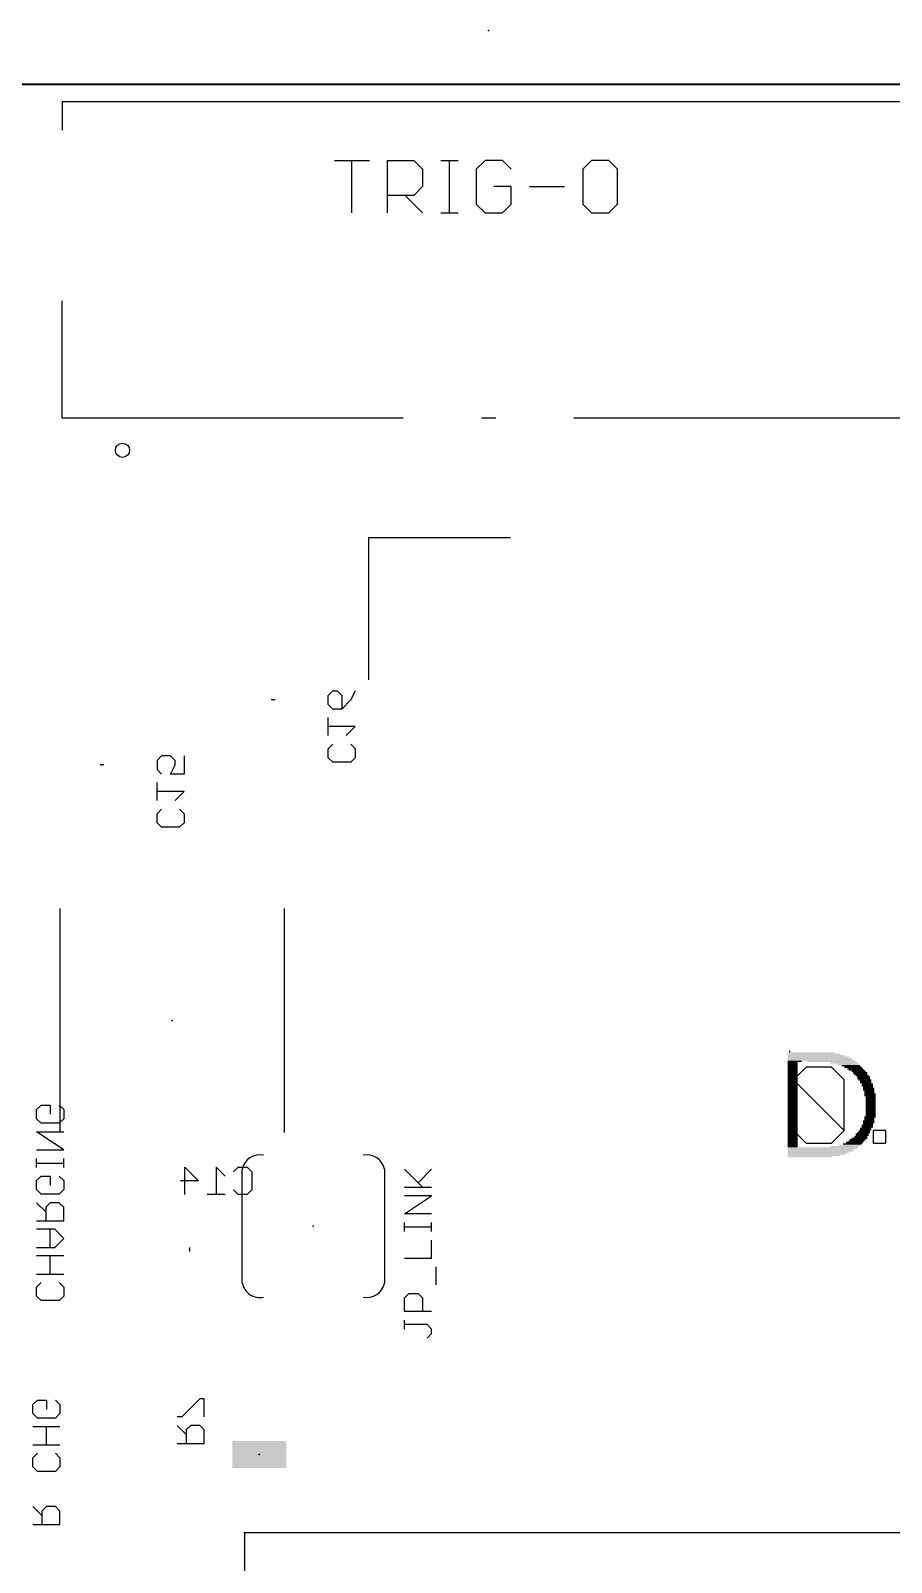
# Model space of a CAD drawing. Extents: x -57.1 to 14, y -1.3 to 47.3.
# Drawn here: x -36.62 to -24.51, y 23.66 to 45.2 of the extents above; entities that cross this region are included whole.
import ezdxf

# ---------------------------------------------------------------- set-up
doc = ezdxf.new("R2010")
doc.units = 0
for name, color, linetype in [('20', 7, 'CONTINUOUS'), ('21', 53, 'CONTINUOUS'), ('22', 53, 'CONTINUOUS'), ('23', 7, 'CONTINUOUS'), ('24', 7, 'CONTINUOUS'), ('25', 253, 'CONTINUOUS'), ('26', 253, 'CONTINUOUS')]:
    doc.layers.add(name, color=color, linetype=linetype)

# ---------------------------------------------------------------- blocks, each defined once
blk = doc.blocks.new('RECT')
blk.add_solid([(-0.5, -0.5), (0.5, -0.5), (-0.5, 0.5), (0.5, 0.5)])

msp = doc.modelspace()

# ---------------------------------------------------------------- linework, layer by layer
at = {"layer": '20'}
msp.add_line((-57.15, 44.45), (13.97, 44.45), dxfattribs=at)
at = {"layer": '21'}
for p, q in [((13.96, 44.44), (-57.14, 44.44)), ((-33.64, 27.59), (-33.64, 29.19)), ((-31.64, 29.19), (-31.64, 27.59)), ((-33.61, 24.08), (-33.61, 4.08)), ((-17.61, 24.08), (-33.61, 24.08))]:
    msp.add_line(p, q, dxfattribs=at)
for centre, start, end in [((-33.39, 29.14), 78.6901, 168.6901), ((-31.89, 29.14), 11.3099, 101.3099), ((-33.39, 27.64), 191.3099, 281.3099), ((-31.89, 27.64), 258.6901, 348.6901)]:
    msp.add_arc(centre, 0.255, start, end, dxfattribs=at)
at = {"layer": '22'}
for p, q in [((-24.174, 44.2), (-36.174, 44.2)), ((-36.174, 44.2), (-36.174, 43.8)), ((-36.174, 39.75), (-36.174, 41.4)), ((-31.374, 39.75), (-36.174, 39.75)), ((-30.074, 39.75), (-30.274, 39.75)), ((-24.174, 39.75), (-28.974, 39.75)), ((-29.866, 38.07), (-31.866, 38.07)), ((-31.866, 38.07), (-31.866, 36.07)), ((-33.1781, 35.789), (-33.2339, 35.789)), ((-35.5851, 34.875), (-35.6409, 34.875)), ((-36.1998, 29.7082), (-36.1998, 32.8578)), ((-33.0502, 32.8578), (-33.0502, 29.7082)), ((-34.383, 28.0899), (-34.383, 28.0341))]:
    msp.add_line(p, q, dxfattribs=at)
msp.add_circle((-35.324, 39.3), 0.1, dxfattribs=at)
at = {"layer": '23'}
for p in [(-32.64, 28.39), (-33.61, 24.08)]:
    msp.add_point(p, dxfattribs=at)
at = {"layer": '24'}
for p in [(-30.174, 45.2), (-33.206, 35.789), (-35.613, 34.875), (-34.625, 31.283), (-34.383, 28.062), (-33.4, 25.18)]:
    msp.add_point(p, dxfattribs=at)
at = {"layer": '25'}
for p, q in [((-32.3429, 43.3753), (-31.8514, 43.3753)), ((-32.0972, 42.6381), (-32.0972, 43.3753)), ((-31.5945, 42.6381), (-31.5945, 43.3753)), ((-31.5945, 43.3753), (-31.2259, 43.3753)), ((-31.2259, 43.3753), (-31.103, 43.2525)), ((-30.8461, 43.3753), (-30.6003, 43.3753)), ((-30.7232, 42.6381), (-30.7232, 43.3753)), ((-30.2243, 43.3753), (-30.3471, 43.2525)), ((-29.9785, 43.3753), (-30.2243, 43.3753)), ((-29.8556, 43.2525), (-29.9785, 43.3753)), ((-28.7274, 43.3753), (-28.8503, 43.2525)), ((-28.4817, 43.3753), (-28.7274, 43.3753)), ((-28.3588, 43.2525), (-28.4817, 43.3753)), ((-31.103, 43.2525), (-31.103, 43.0067)), ((-30.3471, 43.2525), (-30.3471, 42.761)), ((-28.8503, 43.2525), (-28.8503, 42.761)), ((-28.3588, 42.761), (-28.3588, 43.2525)), ((-31.2259, 42.8838), (-31.5945, 42.8838)), ((-31.3487, 42.8838), (-31.103, 42.6381)), ((-31.103, 43.0067), (-31.2259, 42.8838)), ((-29.8556, 43.0067), (-30.1014, 43.0067)), ((-29.8556, 42.761), (-29.8556, 43.0067)), ((-29.5987, 43.0067), (-29.1072, 43.0067)), ((-30.3471, 42.761), (-30.2243, 42.6381)), ((-29.9785, 42.6381), (-29.8556, 42.761)), ((-28.8503, 42.761), (-28.7274, 42.6381)), ((-28.4817, 42.6381), (-28.3588, 42.761)), ((-30.8461, 42.6381), (-30.6003, 42.6381)), ((-30.2243, 42.6381), (-29.9785, 42.6381)), ((-28.7274, 42.6381), (-28.4817, 42.6381)), ((-31.1034, 28.9365), (-31.3576, 29.1907)), ((-31.167, 29), (-30.9763, 29.1907)), ((-31.3576, 28.9365), (-30.9763, 28.9365)), ((-31.3576, 28.5623), (-30.9763, 28.8165)), ((-30.9763, 28.8165), (-31.3576, 28.8165)), ((-30.9763, 28.5623), (-31.3576, 28.5623)), ((-31.3576, 28.3128), (-31.3576, 28.4399)), ((-30.9763, 28.3128), (-30.9763, 28.4399)), ((-30.9763, 28.3764), (-31.3576, 28.3764)), ((-30.9763, 27.9386), (-30.9763, 28.1928)), ((-31.3576, 27.9386), (-30.9763, 27.9386)), ((-30.9127, 27.5644), (-30.9127, 27.8186)), ((-31.3576, 27.3809), (-31.2941, 27.4444)), ((-31.3576, 27.1902), (-31.3576, 27.3809)), ((-31.2941, 27.4444), (-31.167, 27.4444)), ((-31.167, 27.4444), (-31.1034, 27.3809)), ((-31.1034, 27.3809), (-31.1034, 27.1902)), ((-30.9763, 27.1902), (-31.3576, 27.1902)), ((-31.3576, 26.9431), (-31.3576, 27.0702)), ((-31.0399, 27.0066), (-31.3576, 27.0066)), ((-30.9763, 26.9431), (-31.0399, 27.0066)), ((-30.9763, 26.8795), (-30.9763, 26.9431)), ((-31.0399, 26.816), (-30.9763, 26.8795))]:
    msp.add_line(p, q, dxfattribs=at)
at = {"layer": '26'}
for p, q in [((-32.4313, 35.8518), (-32.3677, 35.9153)), ((-32.4313, 35.7247), (-32.4313, 35.8518)), ((-32.3677, 35.9153), (-32.3042, 35.9153)), ((-32.3042, 35.9153), (-32.2406, 35.8518)), ((-32.2406, 35.8518), (-32.2406, 35.6611)), ((-32.1135, 35.7882), (-32.2406, 35.6611)), ((-32.05, 35.9153), (-32.1135, 35.7882)), ((-32.3677, 35.6611), (-32.4313, 35.7247)), ((-32.4313, 35.2869), (-32.4313, 35.5411)), ((-32.2406, 35.6611), (-32.3677, 35.6611)), ((-32.05, 35.414), (-32.4313, 35.414)), ((-32.1771, 35.2869), (-32.05, 35.414)), ((-32.4313, 35.1034), (-32.3677, 35.1669)), ((-32.1135, 35.1669), (-32.05, 35.1034)), ((-34.7747, 35.0013), (-34.8383, 34.9378)), ((-34.8383, 34.9378), (-34.8383, 34.8107)), ((-34.6476, 35.0013), (-34.7747, 35.0013)), ((-34.5841, 34.9378), (-34.6476, 35.0013)), ((-34.5841, 34.8742), (-34.5841, 34.9378)), ((-34.457, 35.0013), (-34.457, 34.7471)), ((-32.4313, 34.9763), (-32.4313, 35.1034)), ((-32.3677, 34.9127), (-32.4313, 34.9763)), ((-32.1135, 34.9127), (-32.3677, 34.9127)), ((-32.05, 34.9763), (-32.1135, 34.9127)), ((-32.05, 35.1034), (-32.05, 34.9763)), ((-34.8383, 34.8107), (-34.7747, 34.7471)), ((-34.6476, 34.7471), (-34.5841, 34.8742)), ((-34.457, 34.7471), (-34.6476, 34.7471)), ((-34.8383, 34.3729), (-34.8383, 34.6271)), ((-34.457, 34.5), (-34.8383, 34.5)), ((-34.5841, 34.3729), (-34.457, 34.5)), ((-34.8383, 34.1894), (-34.7747, 34.2529)), ((-34.5205, 34.2529), (-34.457, 34.1894)), ((-34.8383, 34.0623), (-34.8383, 34.1894)), ((-34.7747, 33.9987), (-34.8383, 34.0623)), ((-34.457, 34.0623), (-34.5205, 33.9987)), ((-34.457, 34.1894), (-34.457, 34.0623)), ((-34.5205, 33.9987), (-34.7747, 33.9987)), ((-25.7063, 30.6253), (-25.8843, 30.4474)), ((-25.3504, 30.6253), (-25.7063, 30.6253)), ((-25.1725, 30.4474), (-25.3504, 30.6253)), ((-25.8843, 30.4474), (-25.8843, 29.7355)), ((-25.1725, 29.7355), (-25.8843, 30.4474)), ((-25.1725, 29.7355), (-25.1725, 30.4474)), ((-36.5322, 30.0281), (-36.4686, 30.0917)), ((-36.5322, 29.901), (-36.5322, 30.0281)), ((-36.4686, 30.0917), (-36.3415, 30.0917)), ((-36.3415, 30.0917), (-36.3415, 29.9646)), ((-36.2144, 30.0917), (-36.1509, 30.0281)), ((-36.1509, 30.0281), (-36.1509, 29.901)), ((-36.4686, 29.8375), (-36.5322, 29.901)), ((-36.2144, 29.8375), (-36.4686, 29.8375)), ((-36.1509, 29.901), (-36.2144, 29.8375)), ((-25.8843, 29.7355), (-25.7063, 29.5576)), ((-25.3504, 29.5576), (-25.1725, 29.7355)), ((-24.5878, 29.7355), (-24.7657, 29.7355)), ((-24.7657, 29.7355), (-24.7657, 29.5576)), ((-24.5878, 29.5576), (-24.5878, 29.7355)), ((-36.1509, 29.4633), (-36.5322, 29.7175)), ((-36.5322, 29.7175), (-36.1509, 29.7175)), ((-25.7063, 29.5576), (-25.3504, 29.5576)), ((-24.7657, 29.5576), (-24.5878, 29.5576)), ((-36.5322, 29.4633), (-36.1509, 29.4633)), ((-36.5322, 29.2138), (-36.5322, 29.3409)), ((-36.1509, 29.2138), (-36.1509, 29.3409)), ((-36.5322, 29.2774), (-36.1509, 29.2774)), ((-36.5322, 29.0303), (-36.4686, 29.0938)), ((-36.4686, 29.0938), (-36.3415, 29.0938)), ((-36.3415, 29.0938), (-36.3415, 28.9667)), ((-36.2144, 29.0938), (-36.1509, 29.0303)), ((-34.4458, 28.8367), (-34.4458, 29.218)), ((-34.4458, 29.218), (-34.2551, 29.0274)), ((-33.8809, 29.0909), (-34.008, 29.218)), ((-34.008, 29.218), (-34.008, 28.8367)), ((-33.7609, 29.1545), (-33.6974, 29.218)), ((-33.6974, 29.218), (-33.5703, 29.218)), ((-33.5703, 29.218), (-33.5067, 29.1545)), ((-33.5067, 29.1545), (-33.5067, 28.9003)), ((-36.5322, 28.9032), (-36.5322, 29.0303)), ((-36.4686, 28.8396), (-36.5322, 28.9032)), ((-36.1509, 28.9032), (-36.2144, 28.8396)), ((-36.1509, 29.0303), (-36.1509, 28.9032)), ((-34.2551, 29.0274), (-34.5093, 29.0274)), ((-33.6974, 28.8367), (-33.7609, 28.9003)), ((-33.5067, 28.9003), (-33.5703, 28.8367)), ((-36.4051, 28.5925), (-36.5322, 28.7196)), ((-36.2144, 28.8396), (-36.4686, 28.8396)), ((-36.3415, 28.7196), (-36.4051, 28.6561)), ((-36.4051, 28.6561), (-36.4051, 28.4654)), ((-36.2144, 28.7196), (-36.3415, 28.7196)), ((-36.1509, 28.6561), (-36.2144, 28.7196)), ((-36.1509, 28.4654), (-36.1509, 28.6561)), ((-33.8809, 28.8367), (-34.1351, 28.8367)), ((-33.5703, 28.8367), (-33.6974, 28.8367)), ((-36.5322, 28.4654), (-36.1509, 28.4654)), ((-36.278, 28.3454), (-36.5322, 28.3454)), ((-36.3415, 28.0912), (-36.3415, 28.3454)), ((-36.1509, 28.2183), (-36.278, 28.3454)), ((-36.278, 28.0912), (-36.1509, 28.2183)), ((-36.5322, 28.0912), (-36.278, 28.0912)), ((-36.1509, 27.9712), (-36.5322, 27.9712)), ((-36.3415, 27.717), (-36.3415, 27.9712)), ((-36.5322, 27.717), (-36.1509, 27.717)), ((-36.5322, 27.5334), (-36.4686, 27.597)), ((-36.2144, 27.597), (-36.1509, 27.5334)), ((-36.5322, 27.4063), (-36.5322, 27.5334)), ((-36.4686, 27.3428), (-36.5322, 27.4063)), ((-36.1509, 27.4063), (-36.2144, 27.3428)), ((-36.1509, 27.5334), (-36.1509, 27.4063)), ((-36.2144, 27.3428), (-36.4686, 27.3428)), ((-36.5853, 25.8812), (-36.5217, 25.9447)), ((-36.5853, 25.7541), (-36.5853, 25.8812)), ((-36.5217, 25.9447), (-36.3946, 25.9447)), ((-36.3946, 25.9447), (-36.3946, 25.8176)), ((-36.2675, 25.9447), (-36.204, 25.8812)), ((-36.204, 25.8812), (-36.204, 25.7541)), ((-34.2379, 25.9617), (-34.4921, 25.7075)), ((-34.1744, 25.9617), (-34.2379, 25.9617)), ((-34.1744, 25.7075), (-34.1744, 25.9617)), ((-36.5217, 25.6905), (-36.5853, 25.7541)), ((-36.2675, 25.6905), (-36.5217, 25.6905)), ((-36.204, 25.7541), (-36.2675, 25.6905)), ((-34.4921, 25.7075), (-34.5557, 25.7075)), ((-36.204, 25.5705), (-36.5853, 25.5705)), ((-36.3946, 25.3163), (-36.3946, 25.5705)), ((-34.4286, 25.4604), (-34.5557, 25.5875)), ((-34.365, 25.5875), (-34.4286, 25.5239)), ((-34.4286, 25.5239), (-34.4286, 25.3333)), ((-34.2379, 25.5875), (-34.365, 25.5875)), ((-34.1744, 25.5239), (-34.2379, 25.5875)), ((-34.1744, 25.3333), (-34.1744, 25.5239)), ((-36.5853, 25.3163), (-36.204, 25.3163)), ((-34.5557, 25.3333), (-34.1744, 25.3333)), ((-36.5853, 25.1328), (-36.5217, 25.1963)), ((-36.5853, 25.0057), (-36.5853, 25.1328)), ((-36.5217, 24.9421), (-36.5853, 25.0057)), ((-36.2675, 25.1963), (-36.204, 25.1328)), ((-36.204, 25.0057), (-36.2675, 24.9421)), ((-36.204, 25.1328), (-36.204, 25.0057)), ((-36.2675, 24.9421), (-36.5217, 24.9421)), ((-36.4582, 24.3208), (-36.5853, 24.4479)), ((-36.3946, 24.4479), (-36.4582, 24.3844)), ((-36.4582, 24.3844), (-36.4582, 24.1937)), ((-36.2675, 24.4479), (-36.3946, 24.4479)), ((-36.204, 24.3844), (-36.2675, 24.4479)), ((-36.204, 24.1937), (-36.204, 24.3844)), ((-36.5853, 24.1937), (-36.204, 24.1937))]:
    msp.add_line(p, q, dxfattribs=at)

# ---------------------------------------------------------------- block references
at = {"layer": '22', "xscale": 0.381, "yscale": 0.762, "rotation": 270}
msp.add_blockref('RECT', (-33.4, 25.18), dxfattribs=at)
at = {"layer": '25', "yscale": 0.02}
for p, xscale in [((-25.638, 30.826), 0.66), ((-25.598, 30.806), 0.74), ((-25.938, 30.846), 0.02), ((-25.568, 30.786), 0.8), ((-25.538, 30.766), 0.86), ((-25.518, 30.746), 0.9), ((-25.508, 30.726), 0.92), ((-25.868, 30.706), 0.2), ((-25.898, 30.686), 0.14), ((-25.898, 30.666), 0.14), ((-25.898, 30.646), 0.14), ((-25.898, 30.626), 0.14), ((-25.898, 30.606), 0.14), ((-25.898, 30.586), 0.14), ((-25.348, 30.706), 0.68), ((-25.178, 30.686), 0.38), ((-25.118, 30.666), 0.3), ((-25.078, 30.646), 0.26), ((-25.048, 30.626), 0.24), ((-25.018, 30.606), 0.22), ((-24.998, 30.586), 0.22), ((-25.898, 30.566), 0.14), ((-25.898, 30.546), 0.14), ((-25.898, 30.526), 0.14), ((-25.898, 30.506), 0.14), ((-25.898, 30.486), 0.14), ((-25.898, 30.466), 0.14), ((-25.898, 30.446), 0.14), ((-25.898, 30.426), 0.14), ((-25.898, 30.406), 0.14), ((-25.898, 30.386), 0.14), ((-25.898, 30.366), 0.14), ((-24.968, 30.566), 0.2), ((-24.948, 30.546), 0.2), ((-24.938, 30.526), 0.18), ((-24.918, 30.506), 0.18), ((-24.898, 30.486), 0.18), ((-24.898, 30.466), 0.18), ((-24.878, 30.446), 0.18), ((-24.868, 30.426), 0.16), ((-24.868, 30.406), 0.16), ((-24.848, 30.386), 0.16), ((-24.848, 30.366), 0.16), ((-25.898, 30.346), 0.14), ((-25.898, 30.326), 0.14), ((-25.898, 30.306), 0.14), ((-25.898, 30.286), 0.14), ((-25.898, 30.266), 0.14), ((-25.898, 30.246), 0.14), ((-25.898, 30.226), 0.14), ((-25.898, 30.206), 0.14), ((-25.898, 30.186), 0.14), ((-25.898, 30.166), 0.14), ((-25.898, 30.146), 0.14), ((-24.838, 30.346), 0.14), ((-24.828, 30.326), 0.16), ((-24.828, 30.306), 0.16), ((-24.818, 30.286), 0.14), ((-24.818, 30.266), 0.14), ((-24.808, 30.246), 0.16), ((-24.808, 30.226), 0.16), ((-24.798, 30.206), 0.14), ((-24.798, 30.186), 0.14), ((-24.798, 30.166), 0.14), ((-24.798, 30.146), 0.14), ((-25.898, 30.126), 0.14), ((-25.898, 30.106), 0.14), ((-25.898, 30.086), 0.14), ((-25.898, 30.066), 0.14), ((-25.898, 30.046), 0.14), ((-25.898, 30.026), 0.14), ((-25.898, 30.006), 0.14), ((-25.898, 29.986), 0.14), ((-25.898, 29.966), 0.14), ((-25.898, 29.946), 0.14), ((-24.798, 30.126), 0.14), ((-24.798, 30.106), 0.14), ((-24.798, 30.086), 0.14), ((-24.798, 30.066), 0.14), ((-24.798, 30.046), 0.14), ((-24.798, 30.026), 0.14), ((-24.798, 30.006), 0.14), ((-24.798, 29.986), 0.14), ((-24.798, 29.966), 0.14), ((-24.798, 29.946), 0.14), ((-25.898, 29.926), 0.14), ((-25.898, 29.906), 0.14), ((-25.898, 29.886), 0.14), ((-25.898, 29.866), 0.14), ((-25.898, 29.846), 0.14), ((-25.898, 29.826), 0.14), ((-25.898, 29.806), 0.14), ((-25.898, 29.786), 0.14), ((-25.898, 29.766), 0.14), ((-25.898, 29.746), 0.14), ((-25.898, 29.726), 0.14), ((-24.888, 29.726), 0.16), ((-24.868, 29.766), 0.16), ((-24.868, 29.746), 0.16), ((-24.848, 29.806), 0.16), ((-24.848, 29.786), 0.16), ((-24.828, 29.866), 0.16), ((-24.828, 29.846), 0.16), ((-24.838, 29.826), 0.14), ((-24.808, 29.926), 0.16), ((-24.818, 29.906), 0.14), ((-24.818, 29.886), 0.14), ((-25.898, 29.706), 0.14), ((-25.898, 29.686), 0.14), ((-25.898, 29.666), 0.14), ((-25.898, 29.646), 0.14), ((-25.898, 29.626), 0.14), ((-25.898, 29.606), 0.14), ((-25.898, 29.586), 0.14), ((-25.898, 29.566), 0.14), ((-25.898, 29.546), 0.14), ((-25.898, 29.526), 0.14), ((-25.898, 29.506), 0.14), ((-25.168, 29.506), 0.4), ((-25.098, 29.526), 0.3), ((-25.058, 29.546), 0.26), ((-25.028, 29.566), 0.24), ((-24.998, 29.586), 0.22), ((-24.978, 29.606), 0.22), ((-24.958, 29.626), 0.22), ((-24.938, 29.646), 0.18), ((-24.918, 29.686), 0.18), ((-24.918, 29.666), 0.18), ((-24.898, 29.706), 0.18), ((-25.478, 29.486), 0.98), ((-25.498, 29.466), 0.94), ((-25.508, 29.446), 0.92), ((-25.538, 29.426), 0.86), ((-25.558, 29.406), 0.82), ((-25.598, 29.386), 0.74), ((-25.658, 29.366), 0.62)]:
    msp.add_blockref('RECT', p, dxfattribs=dict(at, xscale=xscale))

doc.saveas('drawing.dxf')
